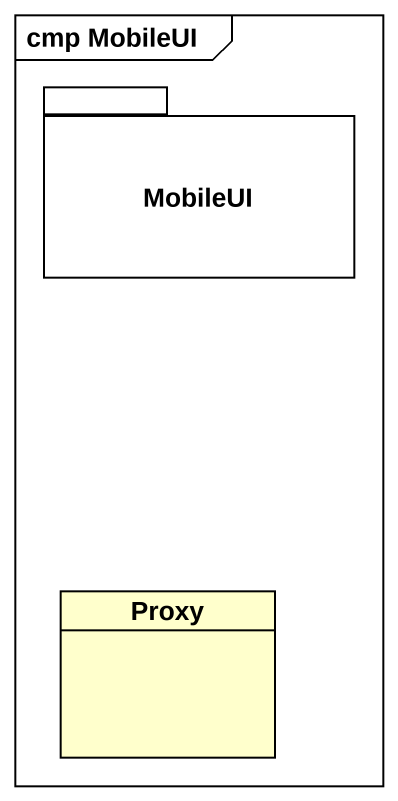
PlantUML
@startuml
mainframe cmp MobileUI
hide circle
hide empty members
package MobileUI {
}
class Proxy
@enduml
